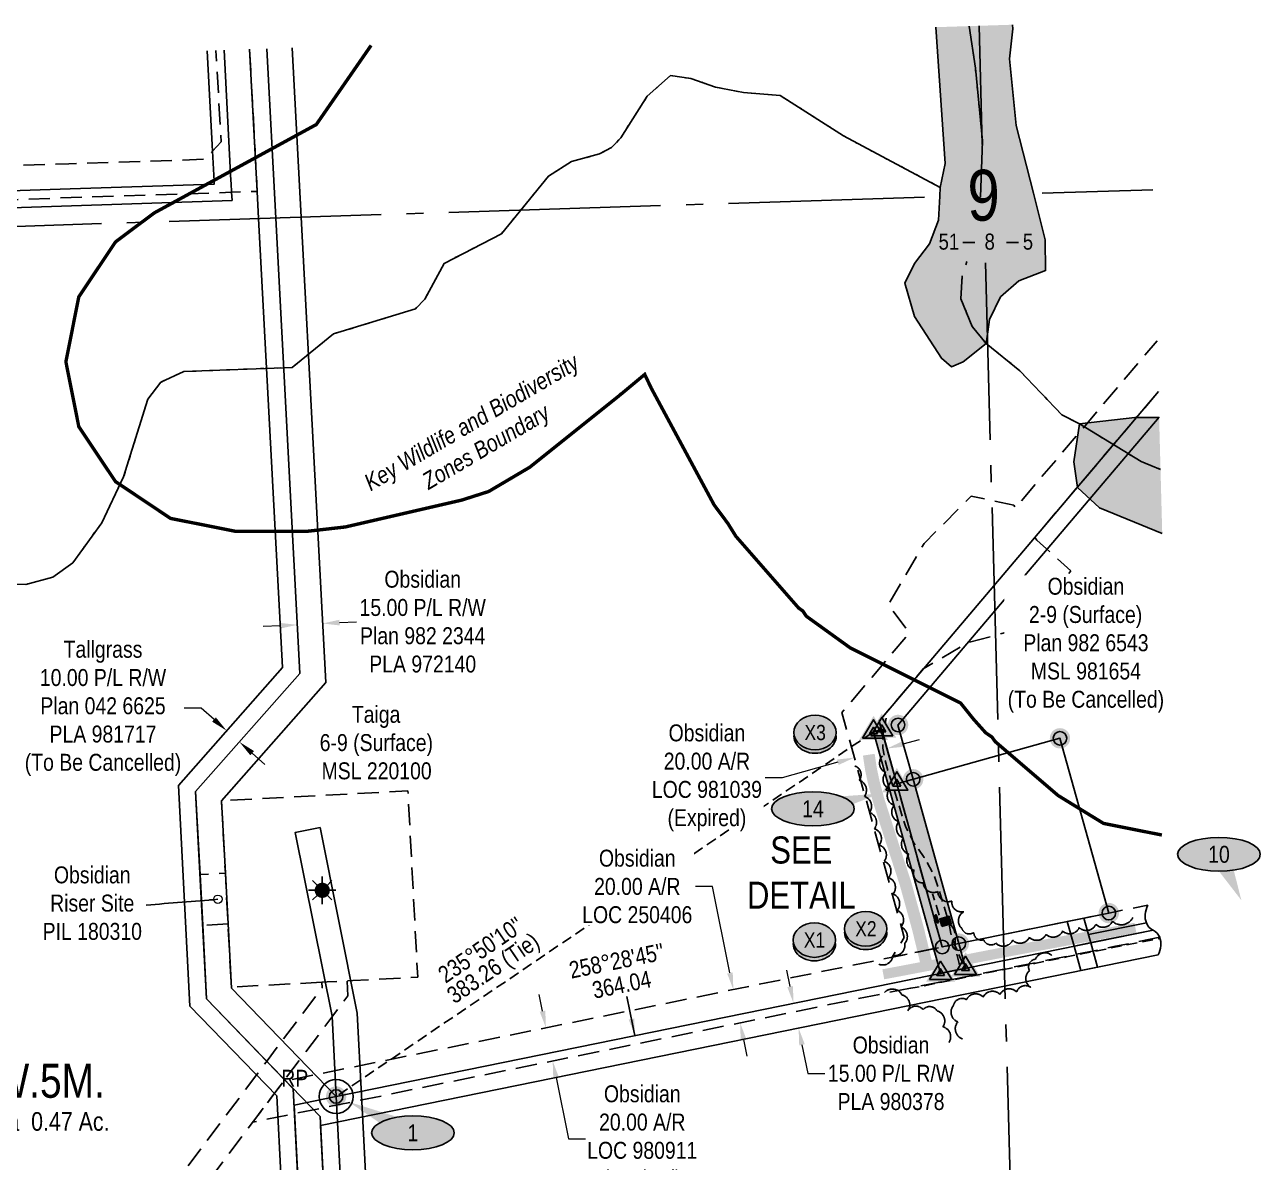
# Model space of a CAD drawing. Extents: x 622953 to 625247, y 5916181 to 5918072.
# Drawn here: x 624518 to 625247, y 5916592 to 5917263 of the extents above; entities that cross this region are included whole.
import ezdxf
from ezdxf.enums import TextEntityAlignment as Align

# ---------------------------------------------------------------- set-up
doc = ezdxf.new("R2010")
doc.units = 0
doc.header["$LTSCALE"] = 5
doc.header["$PDSIZE"] = 0.5
for name, pattern in [('0', [1, 1, 0]), ('DASHDOT2', [12.7, 6.35, -3.175, 0, -3.175]), ('foc-ACCESSROAD', [3.75, 2.5, -1.25]), ('foc-QUARTERLINE', [33, 25, -3, 2, -3]), ('foc-TIELINE', [1.875, 1.25, -0.625]), ('foc-WHEELTRACKS', [2, 0.4, -1.6]), ('UG_PIPE', [1.875, 1.25, -0.625])]:
    doc.linetypes.add(name, pattern=pattern)
doc.layers.get('Defpoints').update_dxf_attribs({"color": 9})
for name, color, linetype in [('10', 1, 'Continuous'), ('35', 37, 'Continuous'), ('9', 3, 'Continuous'), ('AS-PIPE-UG', 44, 'UG_PIPE'), ('AS-ROADS', 254, 'Continuous'), ('AS-SYMBOL', 7, 'Continuous'), ('AS-WILDLIFE', 131, 'DASHDOT2'), ('C-AR', 13, 'foc-ACCESSROAD'), ('C-RW', 13, 'Continuous'), ('C-SYMBOL', 7, 'Continuous'), ('C-WS', 13, 'foc-ACCESSROAD'), ('DETAIL-T', 7, 'Continuous'), ('F-AR', 190, 'foc-ACCESSROAD'), ('F-RW', 190, 'Continuous'), ('F-WS', 190, 'foc-ACCESSROAD'), ('F-WS-S', 8, 'Continuous'), ('L-AREAREQUIRED', 7, 'Continuous'), ('L-BD', 7, 'Continuous'), ('L-MON', 1, 'Continuous'), ('L-QSEC', 8, 'foc-QUARTERLINE'), ('L-SECLBL', 7, 'Continuous'), ('L-TIE', 7, 'foc-TIELINE'), ('P-CROSSINGS', 250, 'Continuous'), ('P-ELEVATION', 7, 'Continuous'), ('P-PROPOSED', 10, 'Continuous'), ('P-PROPOSED-H', 21, 'Continuous'), ('T-BUSH', 110, '0'), ('T-CREEK', 160, 'Continuous'), ('T-WATER-H', 133, 'Continuous'), ('T-WATER-P3', 160, 'foc-WHEELTRACKS')]:
    doc.layers.add(name, color=color, linetype=linetype)
doc.layers.add('AS-STRUCTURE', color=7, linetype='Continuous', lineweight=30, true_color=0x595959)
doc.layers.add('AS-STRUCTURE-H', color=7, linetype='Continuous', true_color=0xa8a8a8)
for name, color, linetype, lineweight in [('C-AR-T', 13, 'Continuous', 9), ('C-RW-T', 13, 'Continuous', 9), ('C-WS-T', 13, 'Continuous', 9), ('F-RW-T', 190, 'Continuous', 9), ('F-WS-T', 190, 'Continuous', 9)]:
    doc.layers.add(name, color=color, linetype=linetype, lineweight=lineweight)
doc.styles.add('100L', font='ARIALN.TTF', dxfattribs={"height": 11})
doc.styles.add('175L', font='ARIALN.TTF', dxfattribs={"height": 20})
doc.styles.add('240', font='ARIALN.TTF', dxfattribs={"height": 30})
doc.styles.add('80', font='ARIALN.TTF', dxfattribs={"height": 10})
doc.styles.add('80CG', font='ARIALN.TTF', dxfattribs={"height": 10})
doc.styles.add('80L', font='ARIALN.TTF', dxfattribs={"height": 10})
doc.styles.add('Crossing', font='ARIALN.TTF', dxfattribs={"height": 10})
doc.styles.add('foc-LtypeFont', font='ARIALN.TTF', dxfattribs={"height": 7.35})
doc.styles.add('SIMPLEX', font='ARIALN.TTF')
doc.linetypes.add('foc-TOPO-flowdirection-NOLINE', pattern='A,0,[">",foc-LtypeFont,S=0.3,R=0,X=0,Y=-0.945],-20,[">",foc-LtypeFont,S=0.3,R=0,X=0,Y=-0.945],0', length=20)
doc.dimstyles.new('Compass 5 000', dxfattribs={"dimscale": 5, "dimtxt": 9, "dimasz": 2, "dimexe": 0.2, "dimexo": 0.0625, "dimgap": 0.5, "dimtad": 0, "dimtih": 1, "dimtoh": 1, "dimzin": 0, "dimdsep": 46, "dimtxsty": '80CG', "dimcen": 0.1, "dimse1": 1, "dimse2": 1, "dimclrd": 256, "dimclrt": 256, "dimaunit": 1, "dimadec": 4, "dimazin": 0, "dimtfac": 0.06, "dimtofl": 0, "dimtmove": 0, "dimatfit": 1, "dimfxl": 0.2, "dimtolj": 1, "dimtzin": 0, "dimlwd": -1, "dimarcsym": 0})

# ---------------------------------------------------------------- blocks, each defined once
blk = doc.blocks.new('L-SECLBL')
at = {"layer": '9', "color": 7}
for p, q in [((-5.08, -27.83), (-12.29, -27.83)), ((20.7, -27.83), (13.5, -27.83))]:
    blk.add_line(p, q, dxfattribs=at)
at = {"layer": '10', "color": 2, "style": 'SIMPLEX'}
blk.add_attdef('SEC', text='', height=30, dxfattribs=at).set_placement((0, 0), align=Align.MIDDLE)
at = {"layer": '10', "color": 5, "style": '80L'}
blk.add_attdef('TWP', text='', height=9.5, dxfattribs=at).set_placement((-14.43, -27.37), align=Align.MIDDLE_RIGHT)
blk.add_attdef('RGE', text='', height=9.5, dxfattribs=at).set_placement((3.62, -27.37), align=Align.MIDDLE_CENTER)
blk.add_attdef('MER', text='', height=9.5, dxfattribs=at).set_placement((23.17, -27.37), align=Align.MIDDLE_LEFT)
blk = doc.blocks.new('*D421')
at = {"layer": 'C-AR-T', "transparency": 16777216}
for p, q in [((624923.53, 5916754.29), (624913.53, 5916754.29)), ((624933.9, 5916703.3), (624923.53, 5916754.29)), ((624941.88, 5916664.1), (624943.88, 5916654.3))]:
    blk.add_line(p, q, dxfattribs=at)
for points in [[(624935.54, 5916703.63), (624932.27, 5916702.97), (624935.9, 5916693.5)], [(624943.52, 5916664.44), (624940.25, 5916663.77), (624939.89, 5916673.9)]]:
    blk.add_solid(points, dxfattribs=at)
at = {"layer": 'Defpoints', "color": 0, "transparency": 16777216}
for p in [(624935.9, 5916693.5), (624902.62, 5916686.73), (624906.61, 5916667.13)]:
    blk.add_point(p, dxfattribs=at)
at = {"layer": 'C-AR-T', "transparency": 16777216, "insert": (624879.23, 5916754.29), "char_height": 10, "attachment_point": 5, "style": '80CG', "bg_fill": 3, "box_fill_scale": 1.1, "bg_fill_color": 256, "bg_fill_true_color": 13158600, "bg_fill_transparency": 0}
blk.add_mtext('\\A1;Obsidian\\P20.00 A/R\\PLOC 250406', dxfattribs=at)
blk = doc.blocks.new('*D423')
at = {"layer": 'C-AR-T', "transparency": 16777216}
for p, q in [((624823.34, 5916680.77), (624821.35, 5916690.57)), ((624831.32, 5916641.59), (624838.66, 5916605.53)), ((624838.66, 5916605.53), (624848.66, 5916605.53))]:
    blk.add_line(p, q, dxfattribs=at)
for points in [[(624824.98, 5916681.1), (624821.71, 5916680.44), (624825.34, 5916670.97)], [(624832.95, 5916641.92), (624829.69, 5916641.25), (624829.33, 5916651.38)]]:
    blk.add_solid(points, dxfattribs=at)
at = {"layer": 'Defpoints', "color": 0, "transparency": 16777216}
for p in [(624866.48, 5916679.35), (624870.46, 5916659.76), (624829.33, 5916651.38)]:
    blk.add_point(p, dxfattribs=at)
at = {"layer": 'C-AR-T', "transparency": 16777216, "insert": (624882.17, 5916605.53), "char_height": 10, "attachment_point": 5, "style": '80CG'}
blk.add_mtext('\\A1;Obsidian\\P20.00 A/R\\PLOC 980911\\P(Expired)', dxfattribs=at)
blk = doc.blocks.new('*D424')
at = {"layer": 'C-AR-T', "transparency": 16777216}
for p, q in [((625036.09, 5916838.37), (625045.72, 5916841.07)), ((624997.55, 5916827.61), (624964.62, 5916818.41)), ((624964.62, 5916818.41), (624954.62, 5916818.41))]:
    blk.add_line(p, q, dxfattribs=at)
for points in [[(625035.64, 5916839.98), (625036.53, 5916836.77), (625026.45, 5916835.68)], [(624997.1, 5916829.21), (624998, 5916826), (625007.18, 5916830.3)]]:
    blk.add_solid(points, dxfattribs=at)
at = {"layer": 'Defpoints', "color": 0, "transparency": 16777216}
for p in [(625023.79, 5916845.21), (625004.52, 5916839.82), (625007.18, 5916830.3)]:
    blk.add_point(p, dxfattribs=at)
at = {"layer": 'C-AR-T', "transparency": 16777216, "insert": (624920.31, 5916818.41), "char_height": 10, "attachment_point": 5, "style": '80CG', "bg_fill": 3, "box_fill_scale": 1.1, "bg_fill_color": 256, "bg_fill_true_color": 13158600, "bg_fill_transparency": 0}
blk.add_mtext('\\A1;Obsidian\\P20.00 A/R\\PLOC 981039\\P(Expired)', dxfattribs=at)
blk = doc.blocks.new('*D426')
at = {"layer": 'C-RW-T', "transparency": 16777216}
for p, q in [((624969.41, 5916695.23), (624967.41, 5916705.03)), ((624976.39, 5916660.93), (624979.82, 5916644.08)), ((624979.82, 5916644.08), (624989.82, 5916644.08))]:
    blk.add_line(p, q, dxfattribs=at)
for points in [[(624971.04, 5916695.56), (624967.78, 5916694.89), (624971.4, 5916685.43)], [(624978.02, 5916661.27), (624974.76, 5916660.6), (624974.39, 5916670.73)]]:
    blk.add_solid(points, dxfattribs=at)
at = {"layer": 'Defpoints', "color": 0, "transparency": 16777216}
for p in [(624974.62, 5916686.08), (624974.39, 5916670.73), (624977.61, 5916671.39)]:
    blk.add_point(p, dxfattribs=at)
at = {"layer": 'C-RW-T', "transparency": 16777216, "insert": (625028.91, 5916644.08), "char_height": 10, "attachment_point": 5, "style": '80CG'}
blk.add_mtext('\\A1;Obsidian\\P15.00 P/L R/W\\PPLA 980378', dxfattribs=at)
blk = doc.blocks.new('*D434')
at = {"layer": 'C-RW-T', "transparency": 16777216}
for p, q in [((624668.64, 5916908.13), (624658.65, 5916907.6)), ((624703.59, 5916909.97), (624713.58, 5916910.49))]:
    blk.add_line(p, q, dxfattribs=at)
for points in [[(624668.55, 5916909.79), (624668.72, 5916906.46), (624678.62, 5916908.65)], [(624703.5, 5916911.63), (624703.68, 5916908.3), (624693.6, 5916909.44)]]:
    blk.add_solid(points, dxfattribs=at)
at = {"layer": 'Defpoints', "color": 0, "transparency": 16777216}
for p in [(624693.6, 5916909.44), (624693.75, 5916906.71), (624678.77, 5916905.92)]:
    blk.add_point(p, dxfattribs=at)
at = {"layer": 'C-RW-T', "transparency": 16777216, "insert": (624752.66, 5916910.49), "char_height": 10, "attachment_point": 5, "style": '80CG'}
blk.add_mtext('\\A1;Obsidian\\P15.00 P/L R/W\\PPlan 982 2344\\PPLA 972140', dxfattribs=at)
blk = doc.blocks.new('*D435')
at = {"layer": 'Defpoints', "color": 0, "transparency": 16777216}
for p in [(624637.06, 5916846.18), (624637.15, 5916846.28), (624644.65, 5916839.67)]:
    blk.add_point(p, dxfattribs=at)
at = {"layer": 'F-RW-T', "transparency": 16777216}
for p, q in [((624622.05, 5916859.4), (624612.05, 5916859.4)), ((624629.56, 5916852.79), (624622.05, 5916859.4)), ((624652.07, 5916832.96), (624659.57, 5916826.35))]:
    blk.add_line(p, q, dxfattribs=at)
for points in [[(624630.66, 5916854.04), (624628.46, 5916851.54), (624637.06, 5916846.18)], [(624653.17, 5916834.21), (624650.97, 5916831.71), (624644.56, 5916839.57)]]:
    blk.add_solid(points, dxfattribs=at)
at = {"layer": 'F-RW-T', "transparency": 16777216, "insert": (624564.09, 5916859.4), "char_height": 10, "attachment_point": 5, "style": '80CG'}
blk.add_mtext('\\A1;Tallgrass\\P10.00 P/L R/W\\PPlan 042 6625\\PPLA 981717\\P(To Be Cancelled)', dxfattribs=at)
blk = doc.blocks.new('fdia')
at = {"color": 255, "const_width": 1}
blk.add_lwpolyline([(-0.5, 0, 1), (0.5, 0, 1)], format="xyb", close=True, dxfattribs=at)
blk = doc.blocks.new('Fdiaa')
blk.add_blockref('fdia', (0, 0))
blk = doc.blocks.new('fdib')
at = {"color": 1, "const_width": 1.6}
blk.add_lwpolyline([(-0.4, 0, 1), (0.4, 0, 1)], format="xyb", close=True, dxfattribs=at)
at = {"color": 1}
blk.add_circle((0, 0), 0.8, dxfattribs=at)
blk = doc.blocks.new('Fdibb')
blk.add_blockref('fdib', (0, 0))
blk = doc.blocks.new('fdicc')
for name in ['Fdibb', 'Fdiaa']:
    blk.add_blockref(name, (0, 0))
blk = doc.blocks.new('FDI')
blk.add_blockref('fdicc', (0, 0))
blk = doc.blocks.new('Propane_Tank')
at = {"color": 48}
for p, q in [((-0.6, 5.4), (-0.6, 0.6)), ((0.6, 5.4), (0.6, 0.6))]:
    blk.add_line(p, q, dxfattribs=at)
for centre, start, end in [((0, 5.4), 360, 540), ((0, 0.6), 180, 360)]:
    blk.add_arc(centre, 0.6, start, end, dxfattribs=at)
at = {"layer": 'Defpoints'}
blk.add_line((0, 6), (0, 0), dxfattribs=at)
blk = doc.blocks.new('GAS')
h = blk.add_hatch(color=255)
h.dxf.hatch_style = 1
edge = h.paths.add_edge_path()
edge.add_arc((0, 0), 0.9, 0, 360)
for p, q in [((0, 0.81), (0, 1.62)), ((-0.81, 0), (-1.62, 0)), ((-0.57, 0.57), (-1.14, 1.14)), ((0.57, 0.57), (1.14, 1.14)), ((1.62, 0), (0.81, 0)), ((-0.57, -0.57), (-1.14, -1.14)), ((0, -0.81), (0, -1.62)), ((1.14, -1.14), (0.57, -0.57))]:
    blk.add_line(p, q)
blk.add_circle((0, 0), 0.8)
blk = doc.blocks.new('RP')
at = {"layer": '35', "color": 3}
blk.add_circle((0, 0), 10, dxfattribs=at)
at = {"layer": '35', "color": 3, "style": '80'}
blk.add_attdef('RP_001', (-32.36, 5.75), '', height=10, dxfattribs=at)
blk = doc.blocks.new('xing2')
h = blk.add_hatch(color=50)
h.dxf.hatch_style = 1
edge = h.paths.add_edge_path()
edge.add_ellipse((0, 0), major_axis=(-12.5, 0), ratio=0.816297, start_angle=0, end_angle=360)
h = blk.add_hatch(color=250)
h.dxf.hatch_style = 1
edge = h.paths.add_edge_path()
edge.add_ellipse((0, -2.05), major_axis=(-12.5, 0), ratio=0.816297, start_angle=0, end_angle=180)
edge.add_line((12.5, -2.05), (12.5, 0))
edge.add_ellipse((0, 0), major_axis=(-12.5, 0), ratio=0.816297, start_angle=0, end_angle=180, ccw=False)
edge.add_line((-12.5, 0), (-12.5, -2.05))
at = {"color": 250}
blk.add_ellipse((0, 0), major_axis=(-12.5, 0), ratio=0.816297, dxfattribs=at)
blk.add_ellipse((0, -2.05), major_axis=(-12.5, 0), ratio=0.816297, start_param=0, end_param=3.141593, dxfattribs=at)
at = {"color": 250, "style": 'Crossing'}
blk.add_attdef('CROSSING', text='', height=9, dxfattribs=at).set_placement((0.09, 0.02), align=Align.MIDDLE_CENTER)
at = {"color": 250, "style": 'Crossing', "flags": 1}
for tag, p in [('OWNER', (0.09, -12.49)), ('DESCRIPTION', (0.09, -25.77)), ('LOCATION', (0.09, -39.3)), ('DWG_REF', (0.09, -52.84))]:
    blk.add_attdef(tag, text='', height=9, dxfattribs=at).set_placement(p, align=Align.MIDDLE_CENTER)
blk = doc.blocks.new('TRIA')
blk.add_hatch(color=255).paths.add_polyline_path([(-0.04, 1.52), (-1.47, -0.87), (1.39, -0.87)])
blk = doc.blocks.new('Hybrid_EC')
at = {"color": 251}
for points in [[(-1.3, -0.74), (0, 1.42), (1.3, -0.74)], [(0.47, -0.26), (0, 0.53), (-0.47, -0.26)]]:
    blk.add_lwpolyline(points, close=True, dxfattribs=at)
at = {"layer": 'Defpoints'}
blk.add_circle((0, 0), 0.05, dxfattribs=at)
at = {"xscale": 1.2, "yscale": 1.2, "zscale": 1.2}
blk.add_blockref('TRIA', (0.05, 0.06), dxfattribs=at)
blk = doc.blocks.new('*U481')
at = {"layer": 'P-ELEVATION'}
h = blk.add_hatch(color=111, dxfattribs=at)
h.dxf.hatch_style = 1
edge = h.paths.add_edge_path()
edge.add_ellipse((0, 0), major_axis=(-24.38, 0), ratio=0.410256, start_angle=0, end_angle=360)
at = {"layer": 'P-ELEVATION', "color": 7, "flags": 128}
blk.add_lwpolyline([(0, 0, 12.5, 0, 0), (-37.93, 18.29, 0, 0, 0)], format="xyseb", dxfattribs=at)
at = {"layer": 'P-ELEVATION', "color": 7}
blk.add_ellipse((0, 0), major_axis=(-24.38, 0), ratio=0.410256, dxfattribs=at)
at = {"layer": 'P-ELEVATION', "style": '80'}
blk.add_attdef('ELEVATION', text='', height=10, dxfattribs=at).set_placement((0, 0), align=Align.MIDDLE_CENTER)
blk = doc.blocks.new('*U487')
at = {"layer": 'P-ELEVATION'}
h = blk.add_hatch(color=111, dxfattribs=at)
h.dxf.hatch_style = 1
edge = h.paths.add_edge_path()
edge.add_ellipse((0, 0), major_axis=(-24.38, 0), ratio=0.410256, start_angle=0, end_angle=360)
at = {"layer": 'P-ELEVATION', "color": 7, "flags": 128}
blk.add_lwpolyline([(0, 0, 12.5, 0, 0), (39.21, 8.88, 0, 0, 0)], format="xyseb", dxfattribs=at)
at = {"layer": 'P-ELEVATION', "color": 7}
blk.add_ellipse((0, 0), major_axis=(-24.38, 0), ratio=0.410256, dxfattribs=at)
at = {"layer": 'P-ELEVATION', "style": '80'}
blk.add_attdef('ELEVATION', text='', height=10, dxfattribs=at).set_placement((0, 0), align=Align.MIDDLE_CENTER)
blk = doc.blocks.new('*U496')
at = {"layer": 'P-ELEVATION'}
h = blk.add_hatch(color=111, dxfattribs=at)
h.dxf.hatch_style = 1
edge = h.paths.add_edge_path()
edge.add_ellipse((0, 0), major_axis=(-24.38, 0), ratio=0.410256, start_angle=0, end_angle=360)
at = {"layer": 'P-ELEVATION', "color": 7, "flags": 128}
blk.add_lwpolyline([(0, 0, 12.5, 0, 0), (13.21, -27.09, 0, 0, 0)], format="xyseb", dxfattribs=at)
at = {"layer": 'P-ELEVATION', "color": 7}
blk.add_ellipse((0, 0), major_axis=(-24.38, 0), ratio=0.410256, dxfattribs=at)
at = {"layer": 'P-ELEVATION', "style": '80'}
blk.add_attdef('ELEVATION', text='', height=10, dxfattribs=at).set_placement((0, 0), align=Align.MIDDLE_CENTER)

msp = doc.modelspace()

# ---------------------------------------------------------------- hatches: boundary and pattern name
at = {"layer": 'AS-STRUCTURE-H'}
h = msp.add_hatch(color=256, dxfattribs=at)
h.dxf.hatch_style = 1
h.paths.add_polyline_path([(625058.944, 5916730.887), (625064.404, 5916732.435), (625063.189, 5916736.566), (625057.753, 5916735.016)])
at = {"layer": 'P-PROPOSED-H'}
h = msp.add_hatch(color=256, dxfattribs=at)
h.dxf.hatch_style = 1
h.paths.add_polyline_path([(625023.427, 5916846.921), (625018.611, 5916845.583), (625058.182, 5916703.115), (625072.911, 5916706.117), (625068.884, 5916720.613), (625041.961, 5916817.545), (625032.333, 5916814.857)])
at = {"layer": 'T-WATER-H'}
h = msp.add_hatch(color=256, dxfattribs=at)
h.dxf.hatch_style = 1
h.paths.add_polyline_path([(625100.534, 5917262.627), (625055.4, 5917261.172), (625060.831, 5917180.695), (625057.941, 5917166.586), (625057.67, 5917161.442), (625056.93, 5917147.435), (625051.582, 5917133.292), (625042.761, 5917121.87), (625037.138, 5917110.172), (625042.7, 5917090.535), (625058.724, 5917065.859), (625064.619, 5917060.889), (625071.514, 5917063.845), (625084.995, 5917074.661), (625085.931, 5917081.547), (625086.922, 5917088.828), (625093.47, 5917102.027), (625104.217, 5917111.469), (625120.095, 5917117.573), (625119.904, 5917135.806), (625112.931, 5917163.209), (625102.739, 5917203.268), (625098.755, 5917242.57), (625100.765, 5917260.163)])
h = msp.add_hatch(color=256, dxfattribs=at)
h.dxf.hatch_style = 1
h.paths.add_polyline_path([(625188.884, 5916962.549), (625187.039, 5917030.933), (625172.631, 5917030.857), (625140.093, 5917027.181), (625136.819, 5917004.885), (625138.858, 5916989.71), (625151.93, 5916977.57)])

# ---------------------------------------------------------------- linework, layer by layer
at = {"layer": 'AS-PIPE-UG', "flags": 128}
for points in [[(625061.938, 5916736.372), (625059.758, 5916743.993), (625054.536, 5916760.539), (625048.55, 5916771.5), (625042.596, 5916779.681), (625037.545, 5916789.4), (625033.737, 5916801.842), (625030.239, 5916812.752), (625027.902, 5916819.82), (625025.378, 5916828.599), (625024.076, 5916835.937), (625024.204, 5916844.604), (625025.988, 5916853.556)], [(625057.383, 5916737.378), (625053.432, 5916749.922)], [(625063.127, 5916732.009), (625064.112, 5916726.562), (625066.532, 5916719.702), (625069.527, 5916712.775), (625071.401, 5916708.709), (625072.357, 5916705.045)], [(625063.796, 5916732.21), (625065.992, 5916729.053), (625066.641, 5916725.75), (625066.806, 5916717.919), (625069.021, 5916708.949), (625070.149, 5916706.407)], [(625039.329, 5916694.087), (625046.746, 5916695.412), (625058.892, 5916697.841), (625065.628, 5916699.171), (625074.449, 5916701.042), (625088.534, 5916703.991), (625104.632, 5916707.144), (625113.598, 5916708.819), (625125.191, 5916711.33), (625132.437, 5916712.729), (625143.146, 5916714.907), (625154.667, 5916717.19), (625166.534, 5916719.617), (625175.721, 5916721.274), (625187.612, 5916723.653)]]:
    msp.add_lwpolyline(points, dxfattribs=at)
at = {"layer": 'AS-ROADS', "flags": 128}
for points, const_width in [([(625015.796, 5916832.049), (625017.139, 5916823.155), (625018.769, 5916815.616), (625021.637, 5916804.968), (625029.811, 5916779.517), (625037.504, 5916755.822), (625044.832, 5916729.298), (625050.052, 5916707.728)], 6.998), ([(625173.056, 5916729.958), (625130.645, 5916722.1), (625093.774, 5916715.176), (625071.451, 5916710.851), (625052.681, 5916707.897), (625035.539, 5916704.614), (625024.338, 5916702.512)], 5.998)]:
    msp.add_lwpolyline(points, dxfattribs=dict(at, const_width=const_width))
at = {"layer": 'AS-STRUCTURE', "flags": 128}
msp.add_lwpolyline([(625058.944, 5916730.887), (625064.404, 5916732.435), (625063.189, 5916736.566), (625057.753, 5916735.016)], close=True, dxfattribs=at)
at = {"layer": 'AS-WILDLIFE', "const_width": 2, "flags": 128}
msp.add_lwpolyline([(625188.669, 5916784.67), (625154.258, 5916791.514), (625127.447, 5916807.977), (625090.405, 5916839.727), (625088.362, 5916842.544), (625084.774, 5916844.942), (625077.398, 5916853.183), (625069.951, 5916862.491), (625004.93, 5916895.002), (624978.94, 5916913.734), (624976.889, 5916916.803), (624974.393, 5916918.594), (624937.351, 5916960.927), (624932.65, 5916968.497), (624924.562, 5916979.368), (624887.52, 5917048.159), (624883.63, 5917056.354), (624870.252, 5917045.206), (624869.834, 5917044.953), (624868.703, 5917043.941), (624815.787, 5917001.608), (624791.585, 5916987.307), (624775.803, 5916982.256), (624707.011, 5916966.38), (624684.525, 5916963.82), (624642.192, 5916963.819), (624603.923, 5916971.432), (624571.481, 5916993.109), (624549.804, 5917025.551), (624542.192, 5917063.819), (624549.804, 5917102.088), (624571.481, 5917134.53), (624594.307, 5917151.609), (624689.894, 5917203.748), (624722.209, 5917250.425)], dxfattribs=at)
at = {"layer": 'C-AR', "flags": 128}
for points in [[(625186.627, 5917046.208), (625113.743, 5916960.235), (625114.89, 5916958.538), (625135.04, 5916940.43), (625108.877, 5916907.426), (625074.084, 5916898.077), (625047.94, 5916882.614), (625021.921, 5916851.922), (625032.286, 5916814.92), (625059.057, 5916718.614), (625039.419, 5916714.61), (625029.624, 5916712.613), (625036.742, 5916724.242), (625013.018, 5916809.584), (624999.918, 5916856.885), (625039.282, 5916903.319), (625037.74, 5916906.57), (625027.453, 5916920.522), (625048.434, 5916956.693), (625076.228, 5916984.614), (625101.264, 5916979.169), (625102.293, 5916977.646), (625185.819, 5917076.172)], [(625187.378, 5916724.33), (625161.367, 5916719.026), (625146.656, 5916716.009), (625072.878, 5916701.048), (625063.125, 5916699.039), (624652.425, 5916615.307), (624670.586, 5916639.414), (625059.111, 5916718.625), (625068.875, 5916720.636), (625142.661, 5916735.599), (625157.361, 5916738.614), (625180.445, 5916743.321)]]:
    msp.add_lwpolyline(points, dxfattribs=at)
at = {"layer": 'C-RW'}
for points in [[(624711.356, 5916244.969), (624706.236, 5916344.82), (624692.197, 5916618.581), (624625.152, 5916687.98), (624622.873, 5916731.445), (624621.301, 5916761.392), (624618.736, 5916810.249), (624680.131, 5916879.946), (624666.027, 5917148.577), (624660.704, 5917248.441)], [(624675.683, 5917248.924), (624681.009, 5917149.06), (624695.434, 5916874.633), (624634.029, 5916804.917), (624636.274, 5916762.181), (624637.848, 5916732.233), (624639.834, 5916694.365), (624701.599, 5916630.43), (624716.268, 5916344.381), (624721.349, 5916245.301)], [(625186.627, 5917046.208), (625021.921, 5916851.922), (625032.267, 5916814.839), (625041.896, 5916817.526), (625041.896, 5916817.526), (625032.976, 5916849.498), (625187.031, 5917031.22)], [(625183.436, 5916728.647), (625147.883, 5916721.4), (625136.882, 5916719.158), (625132.838, 5916733.607), (625142.661, 5916735.599), (625145.352, 5916725.985), (625179.499, 5916732.946)], [(625186.432, 5916713.955), (624692.469, 5916613.266), (624696.742, 5916529.892), (624681.767, 5916529.124), (624676.827, 5916625.381), (624701.599, 5916630.43), (625183.436, 5916728.647)]]:
    msp.add_lwpolyline(points, dxfattribs=at)
msp.add_lwpolyline([(625186.432, 5916713.955, 0.0981962), (625188.054, 5916719.467, 0.1150249), (625187.373, 5916724.342, 0.1891018), (625183.438, 5916728.638, -0.1891018), (625179.504, 5916732.933, -0.1150249), (625178.823, 5916737.808, -0.0981962), (625180.445, 5916743.321)], format="xyb", dxfattribs=at)
msp.add_lwpolyline([(625132.838, 5916733.607), (625136.882, 5916719.158), (625140.935, 5916704.68), (625150.755, 5916706.682), (625146.703, 5916721.159), (625142.661, 5916735.599)], close=True, dxfattribs=at)
at = {"layer": 'C-WS', "linetype": 'Continuous', "flags": 128}
msp.add_lwpolyline([(625032.267, 5916814.839), (625128.568, 5916841.717), (625157.361, 5916738.614), (625059.111, 5916718.625)], close=True, dxfattribs=at)
at = {"layer": 'C-WS', "flags": 128}
msp.add_lwpolyline([(624637.851, 5916732.233), (624622.875, 5916731.445), (624621.302, 5916761.393), (624636.277, 5916762.181), (624637.851, 5916732.233)], close=True, dxfattribs=at)
at = {"layer": 'F-AR', "flags": 128}
msp.add_lwpolyline([(624650.582, 5917248.115), (624655.035, 5917164.282), (624639.949, 5917163.779), (624272.926, 5917151.549), (624272.79, 5917156.724), (624272.398, 5917171.541), (624543.969, 5917180.593), (624624.288, 5917183.27), (624628.637, 5917188.003), (624633.789, 5917193.608), (624630.663, 5917247.472)], dxfattribs=at)
msp.add_lwpolyline([(624442.036, 5916336.033), (624422.762, 5916335.394), (624654.863, 5916643.484), (624660.953, 5916651.568), (624670.087, 5916663.694), (624693.288, 5916694.492), (624693.111, 5916697.847), (624696.35, 5916698.018), (624708.099, 5916698.635), (624708.562, 5916689.825), (624700.208, 5916678.735), (624680.644, 5916652.766), (624671.51, 5916640.641), (624671.053, 5916640.034), (624665.42, 5916632.556), (624652.88, 5916615.911), (624623.522, 5916576.943), (624611.744, 5916561.308), (624442.036, 5916336.033)], close=True, dxfattribs=at)
at = {"layer": 'F-RW'}
for points in [[(624635.474, 5917247.627), (624639.573, 5917170.831), (624639.673, 5917168.951), (624639.949, 5917163.779), (624640.207, 5917158.957), (624273.054, 5917146.723), (624272.926, 5917151.549), (624272.79, 5917156.724), (624544.757, 5917165.787), (624629.672, 5917168.618), (624629.582, 5917170.299), (624628.637, 5917188.003), (624625.472, 5917247.305)], [(624701.364, 5916244.637), (624696.243, 5916344.488), (624687.39, 5916517.126), (624671.668, 5916530.873), (624666.542, 5916630.749), (624615.365, 5916683.724), (624608.54, 5916813.805), (624669.928, 5916883.49), (624655.886, 5917148.25), (624655.035, 5917164.282), (624650.582, 5917248.115)], [(624660.704, 5917248.441), (624666.027, 5917148.577), (624680.131, 5916879.946), (624618.736, 5916810.249), (624625.152, 5916687.98), (624676.333, 5916635.002), (624681.429, 5916535.722), (624697.156, 5916521.887), (624706.236, 5916344.82), (624711.356, 5916244.969)], [(624721.349, 5916245.301), (624716.268, 5916344.381), (624701.599, 5916630.43), (624699.171, 5916677.739), (624677.472, 5916786.163), (624692.176, 5916789.106), (624714.09, 5916679.605), (624716.574, 5916631.198), (624731.218, 5916345.65), (624736.338, 5916245.799)]]:
    msp.add_lwpolyline(points, dxfattribs=at)
at = {"layer": 'F-WS', "flags": 128}
msp.add_lwpolyline([(624693.111, 5916697.847), (624639.798, 5916695.047), (624637.847, 5916732.233), (624636.274, 5916762.181), (624634.029, 5916804.917), (624743.943, 5916810.69), (624749.712, 5916700.821), (624711.476, 5916698.812), (624708.099, 5916698.635), (624696.35, 5916698.018), (624693.111, 5916697.847)], close=True, dxfattribs=at)
at = {"layer": 'L-QSEC'}
for p, q in [((625082.69, 5917192.05), (625080.804, 5917261.991)), ((625117.962, 5917163.171), (625183.415, 5917165.282)), ((624273.339, 5917135.929), (625048.715, 5917160.938)), ((625105.187, 5916358.074), (625084.578, 5917122.076))]:
    msp.add_line(p, q, dxfattribs=at)
at = {"layer": 'L-TIE'}
msp.add_line((625018.611, 5916845.583), (624701.599, 5916630.43), dxfattribs=at)
at = {"layer": 'P-PROPOSED'}
msp.add_lwpolyline([(625023.427, 5916846.921), (625018.611, 5916845.583), (625058.182, 5916703.115), (625072.911, 5916706.117), (625068.884, 5916720.613), (625041.961, 5916817.545), (625032.333, 5916814.857), (625023.427, 5916846.921)], close=True, dxfattribs=at)
at = {"layer": 'T-BUSH', "flags": 128}
for points in [[(625023.833, 5916831.312, 0.5205671), (625025.775, 5916821.505, 0.5205671), (625028.055, 5916811.78, 0.5205671), (625030.732, 5916802.148, 0.5205671), (625033.41, 5916792.517, 0.5205671), (625036.233, 5916782.93, 0.5205671), (625039.448, 5916773.465, 0.5205671), (625042.462, 5916763.936, 0.5205671), (625047.888, 5916756.39, 0.5205671), (625056.501, 5916751.316, 0.5205671), (625064.787, 5916745.734, 0.5205671), (625071.793, 5916739.462, 0.5205671), (625070.75, 5916729.52, 0.5205671), (625077.772, 5916727.236, 0.5205671), (625083.594, 5916722.917, 0.5205671), (625090.812, 5916720.878, 0.5205671), (625100.648, 5916722.663, 0.5205671), (625110.501, 5916724.35, 0.5205671), (625120.344, 5916726.091, 0.5205671), (625130.141, 5916728.081, 0.5205671), (625139.937, 5916730.072, 0.5205671), (625149.752, 5916731.969, 0.5205671), (625159.574, 5916733.829, 0.5205671), (625171.53, 5916736.093, 0.5205671)], [(625021.615, 5916708.517, 0.5205671), (625029.971, 5916713.575, 0.5205671), (625036.958, 5916720.723, 0.5205671), (625034.726, 5916730.467, 0.5205671), (625032.494, 5916740.212, 0.5205671), (625030.095, 5916749.914, 0.5205671), (625027.468, 5916759.56, 0.5205671), (625024.842, 5916769.205, 0.5205671), (625021.962, 5916778.778, 0.5205671), (625019.081, 5916788.35, 0.5205671), (625016.169, 5916797.913, 0.5205671), (625013.165, 5916807.448, 0.5205671), (625010.16, 5916816.982, 0.5205671), (625007.51, 5916825.395, 0.5205671)], [(625123.848, 5916713.617, 0.5205671), (625114.091, 5916711.44, 0.5205671), (625110.567, 5916704.702, 0.5205671), (625111.443, 5916694.744, 0.5205671), (625103.056, 5916692.085, 0.5205671), (625093.169, 5916690.608, 0.5205671), (625083.282, 5916689.132, 0.5205671), (625073.409, 5916687.571, 0.5205671), (625065.782, 5916684.15, 0.5205671), (625068.257, 5916674.481, 0.5205671), (625071.152, 5916664.308, 0.5205671)], [(625062.991, 5916662.197, 0.5205671), (625059.515, 5916671.57, 0.5205671), (625056.039, 5916680.943, 0.5205671), (625047.868, 5916681.735, 0.5205671), (625038.879, 5916681.04, 0.5205671), (625035.371, 5916690.401, 0.5205671), (625024.973, 5916691.725, 0.5205671)]]:
    msp.add_lwpolyline(points, format="xyb", dxfattribs=at)
at = {"layer": 'T-CREEK', "flags": 128}
for points in [[(625100.534, 5917262.627), (625100.765, 5917260.163), (625098.755, 5917242.57), (625102.739, 5917203.268), (625112.931, 5917163.209), (625119.904, 5917135.806), (625120.095, 5917117.573), (625104.217, 5917111.469), (625093.47, 5917102.027), (625086.922, 5917088.828), (625085.931, 5917081.547), (625084.995, 5917074.661), (625071.514, 5917063.845), (625064.619, 5917060.889), (625058.724, 5917065.859), (625042.7, 5917090.535), (625037.138, 5917110.172), (625042.761, 5917121.87), (625051.582, 5917133.292), (625056.93, 5917147.435), (625057.67, 5917161.442), (625057.941, 5917166.586), (625060.831, 5917180.695), (625055.4, 5917261.172)], [(625188.884, 5916962.549), (625151.93, 5916977.57), (625138.858, 5916989.71), (625136.819, 5917004.885), (625140.093, 5917027.181), (625172.631, 5917030.857), (625187.039, 5917030.933)]]:
    msp.add_lwpolyline(points, dxfattribs=at)
at = {"layer": 'T-CREEK', "linetype": 'foc-TOPO-flowdirection-NOLINE', "flags": 128}
for points in [[(625081.606, 5917160.811), (625082.942, 5917194.181), (625078.672, 5917236.901), (625075.058, 5917261.806)], [(624165.348, 5916665.445), (624173.423, 5916666.847), (624192.778, 5916665.91), (624227.132, 5916660.827), (624265.194, 5916657.993), (624301.935, 5916662.933), (624333.492, 5916672.387), (624347.281, 5916679.319), (624358.355, 5916688.565), (624375.664, 5916713.191), (624381.672, 5916727.132), (624416.921, 5916854.985), (624423.468, 5916868.512), (624439.702, 5916893.009), (624451.646, 5916916.139), (624481.777, 5916930.517), (624499.788, 5916933.046), (624518.662, 5916932.524), (624534.565, 5916936.775), (624546.244, 5916945.246), (624563.326, 5916968.792), (624576.244, 5916995.904), (624590.511, 5917041.834), (624598.245, 5917051.835), (624611.778, 5917058.091), (624675.669, 5917060.446), (624699.987, 5917080.23), (624748.382, 5917095.111), (624753.908, 5917100.742), (624765.356, 5917121.873), (624799.181, 5917139.376), (624826.863, 5917173.356), (624840.428, 5917181.896), (624856.887, 5917186.417), (624864.036, 5917190.109), (624869.435, 5917195.853), (624885.105, 5917220.492), (624898.745, 5917232.578), (624910.855, 5917230.881), (624925.397, 5917225.858), (624941.926, 5917222.642), (624963.583, 5917220.887), (625000.858, 5917197.072), (625057.941, 5917166.586)], [(625070.837, 5917114.439), (625070.124, 5917100.911), (625076.776, 5917084.662), (625084.995, 5917074.661), (625104.863, 5917058.508), (625129.735, 5917032.469), (625140.093, 5917027.181), (625176.377, 5917004.965), (625187.865, 5917000.301)]]:
    msp.add_lwpolyline(points, dxfattribs=at)
at = {"layer": 'T-WATER-P3', "flags": 128}
for points in [[(625082.942, 5917194.181), (625078.672, 5917236.901), (625075.058, 5917261.806)], [(624165.348, 5916665.445), (624173.423, 5916666.847), (624192.778, 5916665.91), (624227.132, 5916660.827), (624265.194, 5916657.993), (624301.935, 5916662.933), (624333.492, 5916672.387), (624347.281, 5916679.319), (624358.355, 5916688.565), (624375.664, 5916713.191), (624381.672, 5916727.132), (624416.921, 5916854.985), (624423.468, 5916868.512), (624439.702, 5916893.009), (624451.646, 5916916.139), (624481.777, 5916930.517), (624499.788, 5916933.046), (624518.662, 5916932.524), (624534.565, 5916936.775), (624546.244, 5916945.246), (624563.326, 5916968.792), (624576.244, 5916995.904), (624590.511, 5917041.834), (624598.245, 5917051.835), (624611.778, 5917058.091), (624675.669, 5917060.446), (624699.987, 5917080.23), (624748.382, 5917095.111), (624753.908, 5917100.742), (624765.356, 5917121.873), (624799.181, 5917139.376), (624826.863, 5917173.356), (624840.428, 5917181.896), (624856.887, 5917186.417), (624864.036, 5917190.109), (624869.435, 5917195.853), (624885.105, 5917220.492), (624898.745, 5917232.578), (624910.855, 5917230.881), (624925.397, 5917225.858), (624941.926, 5917222.642), (624963.583, 5917220.887), (625000.858, 5917197.072), (625057.941, 5917166.586)], [(625073.685, 5917122.983), (625070.837, 5917114.439), (625070.124, 5917100.911), (625076.776, 5917084.662), (625084.995, 5917074.661), (625104.863, 5917058.508), (625129.735, 5917032.469), (625140.093, 5917027.181), (625176.377, 5917004.965), (625187.865, 5917000.301)]]:
    msp.add_lwpolyline(points, dxfattribs=at)

# ---------------------------------------------------------------- block references
at = {"color": 1, "xscale": 0.99966171, "yscale": 0.99966171, "zscale": 0.99966171}
msp.add_blockref('RP', (624701.599, 5916630.43), dxfattribs=at).add_auto_attribs({'RP_001': 'RP'})
at = {"layer": 'AS-SYMBOL', "xscale": 0.8063753780443994, "yscale": 0.8063753780443994, "zscale": 0.8063753780443994, "rotation": 15.90635610814817}
msp.add_blockref('Propane_Tank', (625056.522, 5916732.918), dxfattribs=at)
at = {"layer": 'F-WS-S', "xscale": 5, "yscale": 5, "zscale": 5}
msp.add_blockref('GAS', (624693.416, 5916752.054), dxfattribs=at)
at = {"layer": 'L-BD', "color": 3, "xscale": 0.99966171, "yscale": 0.99966171, "zscale": 0.99966171}
for name, p, values in [('*U487', (624982.846, 5916800.174), {'ELEVATION': '14'}), ('*U496', (625222.342, 5916773.301), {'ELEVATION': '10'}), ('*U481', (624746.911, 5916609.021), {'ELEVATION': '1'})]:
    msp.add_blockref(name, p, dxfattribs=at).add_auto_attribs(values)
at = {"layer": 'L-MON', "color": 3}
for name, p, xscale, yscale, zscale in [('FDI', (625128.568, 5916841.717), 4.998308549999998, 4.998308549999998, 4.998308549999998), ('FDI', (625157.361, 5916738.614), 4.998308549999998, 4.998308549999998, 4.998308549999998), ('FDI', (625059.111, 5916718.625), 4.998308549999998, 4.998308549999998, 4.998308549999998), ('FDI', (625068.875, 5916720.636), 4.998308549999998, 4.998308549999998, 4.998308549999998), ('Hybrid_EC', (625058.182, 5916703.115), 4.998308549999998, 4.998308549999998, 4.998308549999998), ('Hybrid_EC', (625072.911, 5916706.117, 823.431), 4.998308549999998, 4.998308549999998, 4.998308549999998), ('FDI', (624701.599, 5916630.43), 5, 5, 5)]:
    msp.add_blockref(name, p, dxfattribs=dict(at, xscale=xscale, yscale=yscale, zscale=zscale))
at = {"layer": 'L-SECLBL', "color": 3, "xscale": 0.99966171, "yscale": 0.99966171, "zscale": 0.99966171}
msp.add_blockref('L-SECLBL', (625083.499, 5917162.06), dxfattribs=at).add_auto_attribs({'SEC': '9', 'TWP': '51', 'RGE': '8', 'MER': '5'})
at = {"layer": 'P-CROSSINGS', "xscale": 0.99966171, "yscale": 0.99966171, "zscale": 0.99966171}
for p, values in [((625013.993, 5916729.341), {'CROSSING': 'X2'}), ((624983.672, 5916722.727), {'CROSSING': 'X1'})]:
    msp.add_blockref('xing2', p, dxfattribs=at).add_auto_attribs(values)

# ---------------------------------------------------------------- texts
at = {"layer": 'AS-WILDLIFE', "insert": (624786.401, 5917019.719), "char_height": 10, "attachment_point": 5, "rotation": 30.579784, "style": '240'}
msp.add_mtext_dynamic_manual_height_columns('{\\fArial Narrow|b0|i1|c0|p34;Key Wildlife and Biodiversity Zones Boundary}', width=144.69754, gutter_width=45, heights=[0], dxfattribs=at)
at = {"layer": 'C-SYMBOL', "color": 3, "insert": (624469.005, 5916629.432), "char_height": 20, "width": 190.50014, "attachment_point": 8, "style": '175L'}
msp.add_mtext('S.W.1/4\\PSec. 9-51-8-W.5M.', dxfattribs=at)
at = {"layer": 'C-WS-T', "insert": (624527.988, 5916766.172), "char_height": 9.99662, "attachment_point": 1, "style": '175L'}
msp.add_mtext_dynamic_manual_height_columns('\\pi7.15195;Obsidian\\P\\pi4.93237;Riser Site\\P\\pi0.48981;PIL 180310', width=58.12262, gutter_width=99.966, heights=[0], dxfattribs=at)
at = {"layer": 'DETAIL-T', "color": 3, "insert": (624976.004, 5916762.521), "char_height": 15.9946, "width": 63.6146, "attachment_point": 5, "style": '80CG'}
msp.add_mtext('SEE\\PDETAIL', dxfattribs=at)
at = {"layer": 'F-WS-T', "insert": (624691.662, 5916860.865), "char_height": 9.99662, "attachment_point": 1, "style": '175L'}
msp.add_mtext_dynamic_manual_height_columns('\\pi19.18744;Taiga\\P\\pi0.25455;6-9 (Surface)\\P\\pi1.35241;MSL 220100', width=66.23038, gutter_width=99.966, heights=[0], dxfattribs=at)
at = {"layer": 'L-AREAREQUIRED', "color": 5, "style": '100L'}
msp.add_text('Area Required = 0.189 ha  0.47 Ac.', height=10.99628, dxfattribs=at).set_placement((624469.005, 5916606.94), align=Align.BOTTOM_CENTER)
at = {"layer": 'L-BD', "style": '80L'}
for s, p in [("235°50'10''", (624786.857, 5916716.988)), ('383.26 (Tie)', (624794.857, 5916705.201))]:
    msp.add_text(s, height=9.99662, rotation=34.1644, dxfattribs=at).set_placement(p, align=Align.MIDDLE)
at = {"layer": 'L-BD', "color": 0, "style": '80L'}
msp.add_text('364.04', height=9.9966, rotation=11.5213, dxfattribs=at).set_placement((624870.018, 5916696.485), align=Align.MIDDLE)

# ---------------------------------------------------------------- dimensions: what is measured, and where the dimension line sits
at = {"layer": 'C-RW-T'}
dim = msp.add_aligned_dim(p1=(624678.767, 5916905.918), p2=(624693.748, 5916906.705), distance=2.739, text='Obsidian\\P15.00 P/L R/W\\PPlan 982 2344\\PPLA 972140', dimstyle='Compass 5 000', dxfattribs=at)
dim.commit()
dim.dimension.update_dxf_attribs({"geometry": '*D434', "text_midpoint": (624752.662, 5916910.49)})
dim = msp.add_linear_dim(base=(624974.395, 5916670.733), p1=(624974.62, 5916686.082), p2=(624977.611, 5916671.388), angle=281.506805, text='Obsidian\\P15.00 P/L R/W\\PPLA 980378', dimstyle='Compass 5 000', dxfattribs=at)
dim.commit()
dim.dimension.update_dxf_attribs({"geometry": '*D426', "text_midpoint": (625028.907, 5916644.08), "dimtype": 161})
at = {"layer": 'F-RW-T'}
dim = msp.add_aligned_dim(p1=(624644.65, 5916839.667), p2=(624637.146, 5916846.278), distance=0.13, text='Tallgrass\\P10.00 P/L R/W\\PPlan 042 6625\\PPLA 981717\\P(To Be Cancelled)', dimstyle='Compass 5 000', dxfattribs=at)
dim.commit()
dim.dimension.update_dxf_attribs({"geometry": '*D435', "text_midpoint": (624564.086, 5916859.401)})

# ---------------------------------------------------------------- leaders
at = {"layer": 'C-WS-T', "path_type": 1}
msp.add_leader([(624631.878, 5916746.756), (624589.567, 5916743.345)], dimstyle='Compass 5 000', override={"dimasz": 1, "dimldrblk": 'DotBlank'}, dxfattribs=at)
at = {"layer": 'L-BD', "color": 0, "path_type": 1}
msp.add_leader([(624877.854, 5916666.358), (624873, 5916689.397)], dimstyle='Compass 5 000', override={"dimgap": 0.5, "dimtad": 0}, dxfattribs=at)

# ---------------------------------------------------------------- next in the draw order: texts
at = {"layer": 'C-WS-T', "insert": (625097.316, 5916936.418), "char_height": 9.99662, "attachment_point": 1, "style": '175L', "bg_fill": 3, "box_fill_scale": 1.15, "bg_fill_color": 256, "bg_fill_true_color": 256, "bg_fill_transparency": 0}
msp.add_mtext_dynamic_manual_height_columns('\\pi23.93685;Obsidian\\P\\pi12.94126;2-9 (Surface)\\P\\pi9.62382;Plan 982 6543\\P\\pi14.08343;MSL 981654\\P\\pi0.39434;(To Be Cancelled)', width=91.69244, gutter_width=99.966, heights=[0], dxfattribs=at)
at = {"layer": 'L-BD', "color": 0, "insert": (624866.041, 5916715.38), "char_height": 9.99662, "width": 61.05365, "attachment_point": 2, "rotation": 11.5213, "style": '80L', "bg_fill": 3, "box_fill_scale": 1.15, "bg_fill_color": 256, "bg_fill_true_color": 256, "bg_fill_transparency": 0}
msp.add_mtext("258°28'45''", dxfattribs=at)

# ---------------------------------------------------------------- next in the draw order: dimensions: what is measured, and where the dimension line sits
at = {"layer": 'C-AR-T'}
dim = msp.add_linear_dim(base=(624935.899, 5916693.5), p1=(624906.613, 5916667.13), p2=(624902.624, 5916686.728), angle=101.504767, text='Obsidian\\P20.00 A/R\\PLOC 250406', dimstyle='Compass 5 000', override={"dimtfill": 1}, dxfattribs=at)
dim.commit()
dim.dimension.update_dxf_attribs({"geometry": '*D421', "text_midpoint": (624879.225, 5916754.291), "dimtype": 161})

# ---------------------------------------------------------------- next in the draw order: dimensions: what is measured, and where the dimension line sits
dim = msp.add_linear_dim(base=(625007.18, 5916830.297), p1=(625023.794, 5916845.206), p2=(625004.52, 5916839.82), angle=195.611047, text='Obsidian\\P20.00 A/R\\PLOC 981039\\P(Expired)', dimstyle='Compass 5 000', override={"dimtfill": 1}, dxfattribs=at)
dim.commit()
dim.dimension.update_dxf_attribs({"geometry": '*D424', "text_midpoint": (624920.307, 5916818.406), "dimtype": 161})
dim = msp.add_linear_dim(base=(624829.325, 5916651.385), p1=(624866.477, 5916679.346), p2=(624870.464, 5916659.76), angle=281.507123, text='Obsidian\\P20.00 A/R\\PLOC 980911\\P(Expired)', dimstyle='Compass 5 000', dxfattribs=at)
dim.commit()
dim.dimension.update_dxf_attribs({"geometry": '*D423', "text_midpoint": (624882.174, 5916605.528), "dimtype": 161})

# ---------------------------------------------------------------- next in the draw order: block references
at = {"layer": 'L-MON', "color": 3, "xscale": 4.998308549999998, "yscale": 4.998308549999998, "zscale": 4.998308549999998}
for name, p in [('Hybrid_EC', (625023.427, 5916846.921)), ('Hybrid_EC', (625018.611, 5916845.583)), ('FDI', (625033.059, 5916849.596)), ('Hybrid_EC', (625032.333, 5916814.857)), ('FDI', (625041.961, 5916817.545))]:
    msp.add_blockref(name, p, dxfattribs=at)
at = {"layer": 'P-CROSSINGS', "color": 3, "xscale": 0.99966171, "yscale": 0.99966171, "zscale": 0.99966171}
msp.add_blockref('xing2', (624984.071, 5916845.138), dxfattribs=at).add_auto_attribs({'CROSSING': 'X3'})

doc.saveas('drawing.dxf')
